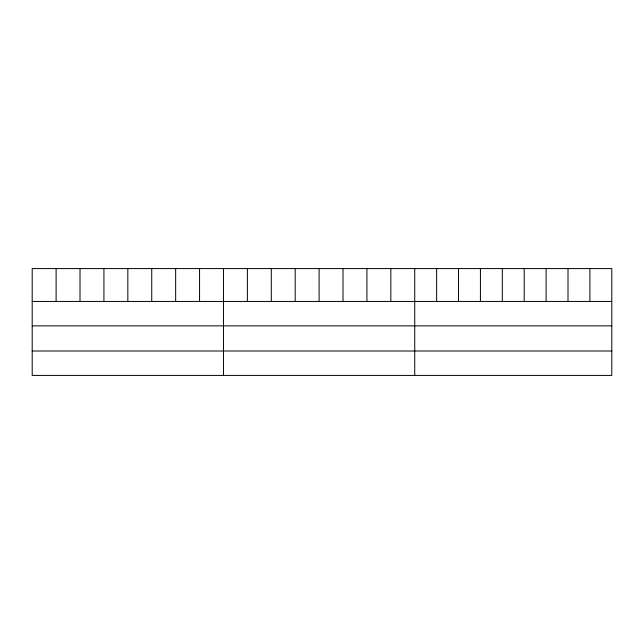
<?xml version="1.0" encoding="UTF-8"?>
<svg xmlns="http://www.w3.org/2000/svg" width="644" height="644" viewBox="0 0 644 644"><rect width="100%" height="100%" fill="white"/><g stroke="black" fill="none" stroke-linecap="round" stroke-linejoin="round"><path stroke-width="0.97" d="M611.8 301.448L611.8 375.42L32.2 375.42L32.2 268.58L611.8 268.58L611.8 301.448L32.2 301.448M32.2 325.856L611.8 325.856M32.2 351.004L611.8 351.004M589.904 268.58L589.904 301.448M568.008 268.58L568.008 301.448M546.112 268.58L546.112 301.448M524.216 268.58L524.216 301.448M502.32 268.58L502.32 301.448M480.424 268.58L480.424 301.448M458.528 268.58L458.528 301.448M436.632 268.58L436.632 301.448M414.736 268.58L414.736 375.42M390.828 268.58L390.828 301.448M366.919 268.58L366.919 301.448M343.011 268.58L343.011 301.448M319.102 268.58L319.102 301.448M295.194 268.58L295.194 301.448M271.285 268.58L271.285 301.448M247.377 268.58L247.377 301.448M223.468 268.58L223.468 375.42M199.56 268.58L199.56 301.448M175.651 268.58L175.651 301.448M151.743 268.58L151.743 301.448M127.834 268.58L127.834 301.448M103.925 268.58L103.925 301.448M80.017 268.58L80.017 301.448M56.109 268.58L56.109 301.448"/></g></svg>
